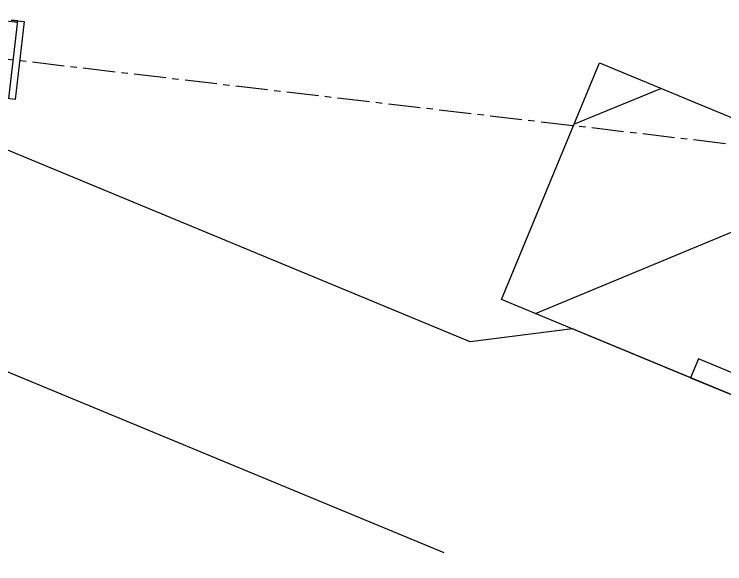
# Model space of a CAD drawing. Extents: x -50 to 48714, y -13211 to 6743.
# Drawn here: x 16345 to 19120, y -3301 to -1153 of the extents above; entities that cross this region are included whole.
import ezdxf

# ---------------------------------------------------------------- set-up
doc = ezdxf.new("R2010")
doc.units = 0
doc.header["$LTSCALE"] = 50
doc.linetypes.add('W_ASL63$0$AUSGEZOGEN', pattern=[0])
doc.linetypes.add('W_ASL63$0$MITTEX2', pattern=[4, 2.5, -0.5, 0.5, -0.5])
doc.layers.get('0').update_dxf_attribs({"linetype": 'CONTINUOUS'})
doc.layers.add('W_ASL63$0$MITTEX2', color=5, linetype='W_ASL63$0$MITTEX2')
doc.layers.add('W_ASL63$0$NORMAL', color=7, linetype='W_ASL63$0$AUSGEZOGEN')

# ---------------------------------------------------------------- blocks, each defined once
blk = doc.blocks.new('W_ASL63$0$MEDIEN')
for p, q in [((-300, 1000), (3000, 1000)), ((-300, 740.5), (-40.5, 1000)), ((-300, 0), (-300, 1000)), ((-156.6, 0), (843.4, 1000)), ((500, 80), (500, 0)), ((960, 80), (500, 80)), ((500, 0), (-300, 0)), ((500, 0), (2400, 0))]:
    blk.add_line(p, q)
blk = doc.blocks.new('W_ASL63', base_point=(-9164.7, 2320.9))
for p, q in [((7094.8, 1148.4), (7194.2, 1136.8)), ((7159, 837.8), (7194.7, 1141.7)), ((7167.9, 1144.9), (7219.6, 1138.8)), ((7194.7, 1141.7), (7167.9, 1144.9)), ((7219.6, 1138.8), (7183.9, 834.9)), ((7183.9, 834.9), (7132.2, 841))]:
    blk.add_line(p, q)
at = {"layer": 'W_ASL63$0$MITTEX2'}
blk.add_line((5662.3, 1167.7), (21551.7, -698.9), dxfattribs=at)
at = {"layer": 'W_ASL63$0$NORMAL', "linetype": 'CONTINUOUS'}
for points in [[(11471.3, -935.8), (9360.2, -61.4), (8960.4, -112.2), (6836.1, 767.7), (6836.1, 400.3), (6154.3, 400.3)], [(6836.1, 400.3), (6154.3, 400.3), (6077.9, 215.8), (6836.1, -98.2), (8858.2, -935.8)]]:
    blk.add_lwpolyline(points, dxfattribs=at)
at = {"rotation": 337.4999999999999}
blk.add_blockref('W_ASL63$0$MEDIEN', (9360.2, -61.4), dxfattribs=at)

msp = doc.modelspace()

# ---------------------------------------------------------------- block references
msp.add_blockref('W_ASL63', (0, 0))

doc.saveas('drawing.dxf')
